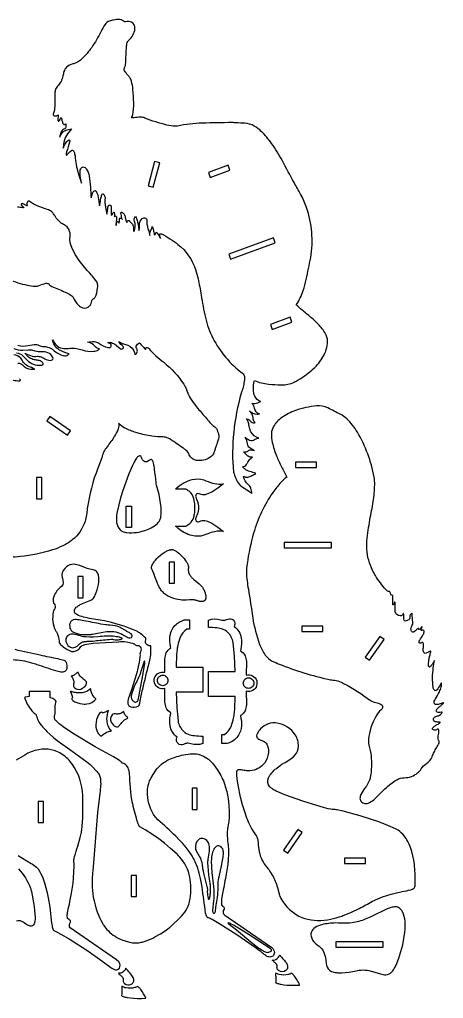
# Model space of a CAD drawing. Extents: x -27 to 84, y -17 to 88.
# Drawn here: x 44.2 to 84.5, y -16.2 to 76.7 of the extents above; entities that cross this region are included whole.
import ezdxf

# ---------------------------------------------------------------- set-up
doc = ezdxf.new("R2010")
doc.units = 0
doc.header["$MEASUREMENT"] = 0
doc.layers.get('0').update_dxf_attribs({"linetype": 'CONTINUOUS'})

msp = doc.modelspace()

# ---------------------------------------------------------------- linework, layer by layer
for points in [[(57.607, 55.94, -0.040772), (57.527, 56.282, -0.462979), (57.61, 56.386, -0.128791), (57.7, 56.37, -0.049562), (59.272, 55.372, -0.147565), (60.943, 52.975, -0.025581), (61.18, 52.104, -0.013372), (61.462, 50.563, 0.015224), (61.871, 48.433, 0.057868), (62.586, 46.466, 0.111184), (65.404, 43.14, -0.200682), (65.571, 42.828, -0.073309), (65.533, 42.195, -0.029023), (65.414, 41.713, 0.090055), (64.495, 34.227, 0.106437), (64.821, 33.035, 0.043726), (65.016, 32.703, 0.097324), (65.511, 32.269, -0.029783), (66.107, 31.895, -0.018141), (66.292, 31.75, 0.085694), (66.194, 32.245, 0.113279), (65.946, 32.586, -0.172395), (65.485, 33.362, 0.15305), (65.553, 33.339, 0.082138), (65.818, 33.288, 0.051844), (65.907, 33.297, 0.06517), (66.29, 33.442, -0.010374), (66.656, 33.631, 0.067193), (66.1, 33.818, -0.126116), (65.611, 34.064, -0.021172), (65.402, 34.277, 0.219053), (65.785, 34.483, 0.049125), (65.906, 34.723, -0.105175), (66.19, 35.071, -0.031883), (66.336, 35.177, -0.144272), (65.929, 35.267, -0.051908), (65.867, 35.315, -0.010503), (65.503, 35.69, 0.144221), (65.826, 35.728, 0.053539), (65.952, 35.813, -0.166104), (66.246, 35.873, -0.03772), (66.534, 35.822, -0.044542), (66.39, 35.89, -0.011487), (66.103, 36.057, -0.240347), (65.867, 36.447, 0.139622), (65.651, 37.068, 0.089887), (66.074, 36.805, 0.217327), (66.537, 36.85, -0.074916), (66.838, 36.979, -0.04447), (66.946, 36.994, -0.202975), (66.194, 37.596, -0.053822), (66.089, 37.879, -0.017577), (65.985, 38.346, 0.065788), (65.856, 38.699, 0.038588), (65.773, 38.824, -0.213749), (66.221, 38.542, 0.180505), (66.414, 38.428, 0.085795), (66.489, 38.434, 0.055747), (66.602, 38.474, -0.16982), (66.404, 38.791, -0.029013), (66.393, 38.964, 0.124388), (66.275, 39.294, 0.037477), (66.06, 39.582, 0.172299), (66.779, 39.26, 0.069621), (66.999, 39.282, -0.260544), (66.539, 39.839, 0.145007), (66.283, 40.312, 0.032657), (66.57, 40.277, 0.101739), (66.837, 40.334, -0.015311), (67.128, 40.455, -0.229171), (66.552, 40.982, -0.079183), (66.447, 41.439, -0.057845), (66.469, 42.226, -0.068263), (66.541, 42.467, 0.086745), (67.871, 42.116, 0.019665), (69.085, 42.037, 0.11819), (70.308, 42.304, 0.027778), (70.695, 42.511, 0.043529), (71.97, 43.423, 0.06709), (72.966, 44.569, 0.10947), (73.47, 45.961, 0.136956), (73.333, 46.753, 0.081604), (72.674, 47.703, 0.024966), (71.884, 48.446, 0.004518), (71.051, 49.146, -0.009427), (70.505, 49.621, 0.05985), (71.157, 50.989, 0.033488), (71.45, 52.051, 0.004868), (71.867, 54.112, 0.12504), (71.48, 58.871, 0.042419), (70.915, 60.121, 0.00249), (70.292, 61.239, -0.002268), (69.185, 63.291, 0.032317), (68.158, 64.952, 0.039698), (67.183, 66.094, 0.056565), (66.519, 66.601, 0.125464), (65.584, 66.856, -0.009386), (64.799, 66.908, 0.014605), (64.405, 66.92, 0.007702), (61.586, 66.875, 0.046505), (59.216, 66.584, -0.040768), (59.042, 66.572, -0.048831), (58.2, 66.693, -0.03478), (56.135, 67.357, 0.10837), (55.719, 67.434, 0.01146), (55.09, 67.391, -0.017336), (54.855, 67.387, 0.129207), (54.987, 67.686, 0.047421), (55.07, 68.79, 0.025874), (55.001, 70.08, 0.033105), (54.854, 70.854, 0.076913), (54.687, 71.219, 0.036415), (54.505, 71.427, -0.052159), (54.206, 71.851, -0.291498), (54.229, 72.213, 0.100968), (54.301, 72.461, 0.019815), (54.311, 72.758, -0.005973), (54.373, 74.019, -0.016783), (54.432, 74.411, -0.161306), (54.624, 74.771, 0.089163), (54.982, 75.224, 0.127736), (55.192, 75.84, 0.279506), (54.871, 76.441, 0.112324), (54.609, 76.52, 0.051412), (54.294, 76.499, -0.16524), (54.095, 76.534, -0.092947), (54.02, 76.618, 0.125953), (53.951, 76.661, 0.057677), (53.731, 76.694, 0.067401), (53.159, 76.653, 0.026223), (52.759, 76.557, 0.177324), (52.355, 76.233, 0.037854), (51.941, 75.541, -0.038532), (51.085, 74.058, -0.049801), (50.15, 72.966, -0.077668), (49.595, 72.585, -0.055971), (49.292, 72.495, 0.130894), (48.697, 72.183, 0.127166), (48.442, 71.761, 0.038662), (48.357, 71.367, -0.075245), (48.169, 70.831, -0.030197), (48.072, 70.676, -0.007341), (47.773, 70.294, 0.135954), (47.602, 69.872, 0.026991), (47.585, 69.681), (47.582, 68.815, -0.031564), (47.537, 68.103, -0.056242), (47.439, 67.739, 0.272827), (47.457, 67.62, 0.229465), (47.733, 67.562, 0.099194), (47.81, 67.604, -0.031572), (47.904, 67.677, -0.080858), (47.891, 67.444, 0.013761), (47.862, 67.197, 0.20006), (47.896, 67.091, 0.432905), (48.022, 67.114, 0.063666), (48.117, 67.346, -0.247859), (48.179, 67.405, -0.082897), (48.244, 67.204, 0.030457), (48.326, 66.912, 0.051747), (48.395, 66.779, 0.306496), (48.514, 66.748, 0.173615), (48.621, 66.823, -0.060536), (48.615, 66.503, -0.169479), (48.518, 66.347, 0.145464), (48.215, 66.079, 0.128949), (48.058, 65.664, 0.052774), (48.062, 65.538, -0.109176), (48.296, 65.971, -0.117563), (48.6, 66.174, -0.084076), (49.174, 66.322, 0.033272), (48.68, 65.691, 0.101105), (48.429, 65.033, 0.029524), (48.374, 64.493, -0.018868), (48.597, 64.949, -0.124912), (48.876, 65.251, -0.133567), (48.956, 65.277, -0.211507), (48.983, 65.26, -0.143071), (48.986, 65.074, -0.009734), (48.699, 64.159, 0.110694), (48.677, 63.816, 0.132252), (48.732, 63.857, -0.063855), (49.162, 64.285, -0.459191), (49.366, 64.243, -0.075498), (49.464, 63.975, -0.027738), (49.525, 63.565, 0.018906), (49.645, 62.735, 0.042026), (50.127, 61.19, -0.016788), (49.993, 61.896, -0.048138), (49.976, 62.313, -0.09246), (50.04, 62.55, -0.227671), (50.269, 62.716, -0.189015), (50.448, 62.665, -0.088625), (50.562, 62.553, -0.11703), (50.852, 61.846, -0.021319), (50.964, 60.815, -0.00174), (51.028, 59.779, -0.062294), (51.236, 60.357, -0.121512), (51.337, 60.463, -0.361151), (51.485, 60.431, -0.073956), (51.518, 60.385, -0.067967), (51.691, 59.845, -0.015404), (51.819, 59.017, 0.039815), (51.883, 59.272, -0.026904), (51.999, 59.907, -0.022071), (52.057, 60.089, -0.271564), (52.141, 60.161, -0.186502), (52.176, 60.15, -0.174188), (52.329, 59.902, -0.078441), (52.344, 59.603, 0.041838), (52.348, 59.232, 0.021178), (52.399, 58.862), (52.513, 58.252, 0.047984), (52.548, 58.428, 0.008778), (52.622, 58.866, -0.090626), (52.689, 59.059, -0.520928), (52.888, 59.057, -0.126081), (52.943, 58.843, -0.004085), (52.929, 58.359, 0.095126), (52.972, 58.105, -0.045265), (53.074, 58.287, -0.042376), (53.138, 58.392, -0.123571), (53.185, 58.424, -0.31691), (53.209, 58.409, -0.125343), (53.242, 58.274), (53.236, 57.99, -0.149927), (53.323, 58.064, -0.353541), (53.403, 58.034, -0.139967), (53.429, 57.927, -0.018029), (53.389, 57.17, -0.091352), (53.418, 57.366, -0.081701), (53.457, 57.491, -0.428919), (53.592, 57.508, -0.061096), (53.702, 57.378, -0.016896), (53.724, 57.774, -0.41913), (53.84, 57.872, -0.136339), (53.885, 57.851, -0.037085), (53.99, 57.745, -0.01849), (53.869, 58.247, -0.040065), (53.859, 58.376, -0.535475), (53.953, 58.425, -0.054893), (54.101, 58.312, -0.124886), (54.253, 58.01, -0.009056), (54.313, 57.718, 0.07693), (54.416, 57.459, -0.132825), (54.485, 57.611, -0.352835), (54.617, 57.626, -0.117362), (54.685, 57.568, 0.007817), (54.876, 57.36, -0.158132), (55.043, 56.988, -0.027287), (55.061, 56.741, 0.016373), (55.073, 56.578, 0.070756), (55.144, 56.7, 0.139796), (55.198, 57.349, 0.017005), (55.134, 57.55, -0.232909), (55.229, 58.013, -0.098984), (55.408, 57.629, -0.027964), (55.494, 57.208, -0.008174), (55.557, 56.691, 0.130097), (55.609, 56.882, -0.024215), (55.624, 57.145, -0.00918), (55.632, 57.399, -0.308176), (56.045, 57.894, -0.452621), (56.317, 57.696, -0.047988), (56.307, 57.536, 0.071036), (56.338, 57.21, 0.016355), (56.454, 56.782, -0.004463), (56.602, 56.212, -0.087575), (56.627, 56.57, -0.104557), (56.729, 56.759, 0.158869), (56.818, 57.074, -0.06344), (56.94, 56.728, -0.013544), (57.018, 56.308, 0.155344), (57.059, 56.245, 0.139595), (57.141, 56.382, -0.042289), (57.194, 56.536, -0.17433), (57.283, 56.477, -0.053857), (57.487, 56.142, 0.018107)], [(79.438, 22.288, 0.086356), (79.396, 22.418, 0.337845), (79.333, 22.445, -0.194882), (79.16, 22.474, -0.079992), (79.024, 22.595, -0.042199), (78.016, 23.946, -0.052481), (77.45, 25.152, -0.103803), (77.208, 27.256, -0.01828), (77.487, 29.241, 0.003073), (77.805, 30.982, 0.037001), (77.946, 32.554, 0.040576), (77.89, 33.302, 0.086335), (76.306, 37.555, 0.06807), (75.298, 38.811, 0.06038), (74.678, 39.253, -0.000932), (73.495, 39.858, 0.141066), (72.422, 40.06, 0.050121), (70.437, 39.614, 0.06881), (69.121, 38.939, 0.095874), (68.344, 38.102, 0.122932), (68.145, 37.439, 0.069334), (68.224, 36.571, 0.042064), (68.619, 35.325, 0.023047), (69.096, 34.279, 0.002463), (69.598, 33.303, 0.039646), (69.048, 32.792, 0.037624), (68.28, 31.832, 0.083391), (66.455, 27.981, 0.033792), (65.83, 25.071, 0.067328), (65.83, 23.46, 0.010804), (65.951, 22.665, -0.005879), (66.369, 19.952, 0.051129), (67.025, 17.415, 0.061528), (67.556, 16.41, 0.120391), (68.213, 15.843, -0.003044), (68.877, 15.552, 0.042915), (73.633, 14.088, 0.030365), (74.129, 14.023, -0.07845), (74.759, 13.834, -0.016281), (74.989, 13.721, -0.037843), (77.544, 12.104, 0.05744), (77.8, 11.974, 0.029234), (78.045, 11.916, -0.063016), (78.571, 11.723, -0.447657), (78.656, 11.347, -0.070386), (78.551, 11.222, 0.081348), (78.042, 10.576, 0.099098), (77.353, 8.422, 0.075183), (77.378, 7.875, 0.019962), (77.456, 7.617, -0.041804), (77.563, 7.087, -0.068183), (77.57, 5.079, -0.017113), (77.507, 4.731, -0.099956), (77.155, 3.988, 0.006711), (76.91, 3.66, 0.064491), (76.575, 2.995, 0.166516), (76.581, 2.629, 0.225805), (76.907, 2.354, 0.161223), (77.318, 2.367, 0.089089), (77.855, 2.687, 0.021989), (78.533, 3.351, -0.033319), (79.606, 4.295, -0.027573), (80.048, 4.583, -0.114948), (80.754, 4.773, 0.170905), (82.018, 5.228, 0.075307), (82.349, 5.606, -0.108607), (82.866, 6.118, 0.135637), (83.398, 6.761, -0.011252), (83.583, 7.201, -0.030948), (83.823, 7.614, 0.035434), (84.052, 8.06, 0.194784), (84.062, 8.24, 0.078382), (83.995, 8.329, -0.148321), (83.953, 8.471, -0.04338), (84.021, 8.991, 0.054055), (84.032, 9.295, 0.320944), (83.958, 9.396, 0.237531), (83.879, 9.372, -0.2564), (83.524, 9.311, -0.162597), (83.422, 9.395, -0.258488), (83.426, 9.464, -0.09509), (83.577, 9.622, -0.031192), (83.819, 9.782, 0.013014), (84.087, 9.953, 0.081454), (84.146, 10.011, 0.232193), (84.148, 10.035, 0.137334), (84.092, 10.049, -0.062668), (83.704, 10.08, -0.056573), (83.622, 10.112, -0.204894), (83.538, 10.261, -0.14375), (83.556, 10.444, -0.179055), (83.684, 10.548, 0.006521), (83.998, 10.658, 0.159185), (84.356, 10.949, 0.237216), (84.353, 10.981, 0.191124), (84.275, 10.993, -0.05313), (83.975, 10.965, -0.269455), (83.802, 11.071, -0.217237), (83.804, 11.196, -0.068876), (83.894, 11.334, -0.045572), (84.114, 11.532, 0.011009), (84.362, 11.727, 0.043771), (84.455, 11.816, 0.150407), (84.469, 11.861, 0.289985), (84.456, 11.874, 0.175728), (84.36, 11.862, -0.053935), (83.967, 11.73, -0.089763), (83.726, 11.732, -0.148469), (83.607, 11.807, -0.096531), (83.578, 11.864, -0.109293), (83.602, 12.022, -0.053312), (83.71, 12.254, 0.004604), (84.085, 12.92, 0.053511), (84.263, 13.387, 0.075411), (84.291, 13.745, 0.271934), (84.236, 13.712, -0.030385), (83.931, 13.193, -0.092341), (83.79, 13.057, -0.142053), (83.677, 13.031, -0.183072), (83.613, 13.067, -0.144834), (83.494, 13.354, -0.067129), (83.508, 15.186, -0.004602), (83.619, 15.909, -0.041938), (83.305, 15.409, -0.02449), (83.221, 15.314, -0.072328), (83.158, 15.271, -0.41057), (83.068, 15.318, -0.130269), (83.042, 15.525, -0.027395), (83.08, 15.753, 0.062135), (83.093, 15.952, -0.061353), (83.176, 16.339, 0.031194), (83.217, 16.545, -0.033644), (83.267, 16.721, 0.64095), (83.199, 16.778, -0.016149), (82.979, 16.645, -0.044291), (82.828, 16.579, -0.187926), (82.663, 16.589, -0.147354), (82.6, 16.653, -0.099038), (82.555, 16.825, -0.036594), (82.571, 17.246, 0.035722), (82.572, 17.49, 0.119773), (82.526, 17.603, 0.214699), (82.485, 17.615, 0.118191), (82.383, 17.573, -0.083252), (82.267, 17.534, -0.505904), (82.153, 17.671, -0.092778), (82.224, 17.837, 0.003161), (82.519, 18.288, 0.112099), (82.632, 18.603, 0.148471), (82.596, 18.753, 0.326869), (82.494, 18.786, 0.046284), (82.408, 18.751, -0.666499), (82.351, 18.811, -0.012637), (82.442, 19.047, 0.035099), (82.464, 19.133, 0.01044), (82.264, 18.896, -0.104102), (82.18, 18.838, -0.496762), (82.108, 18.898, 0.64235), (82.044, 18.928, 0.039343), (81.817, 18.721, -0.099094), (81.634, 18.598, -0.208673), (81.499, 18.613, -0.240867), (81.39, 18.877, -0.130699), (81.467, 19.14, 0.16417), (81.563, 19.548, -0.041162), (81.51, 20.265, 0.075174), (81.501, 20.349, 0.085682), (81.483, 20.385, 0.237243), (81.46, 20.373, -0.113095), (81.35, 20.267, 0.287432), (81.283, 20.023, -0.265086), (81.177, 19.767, -0.144657), (80.857, 19.634, -0.387544), (80.745, 19.72, -0.036245), (80.713, 19.999, -0.018682), (80.695, 20.258, 0.119524), (80.663, 20.35, 0.125931), (80.637, 20.323, -0.361933), (80.362, 20.128, -0.325859), (79.887, 20.518, -0.055794), (79.874, 20.62, -0.009752), (79.889, 21.337, 0.093109), (79.86, 21.443, 0.252178), (79.837, 21.413, 0.029117), (79.779, 21.299, -0.123455), (79.726, 21.171, -0.243845), (79.698, 21.164, -0.247592), (79.669, 21.226, -0.014941), (79.667, 21.689, 0.008216), (79.667, 22.071, -0.279785), (79.471, 22.2, -0.066013)], [(55.77, 35.223, 0.21732), (55.676, 35.309, 0.21732), (55.549, 35.294, 0.097879), (55.346, 35.092, 0.035971), (55.113, 34.718), (54.949, 34.393), (54.615, 33.618), (54.008, 31.917), (53.788, 31.189), (53.656, 30.675), (53.507, 29.991), (53.452, 29.688, 0.087543), (53.451, 28.995, 0.129432), (53.791, 28.29, 0.107896), (54.018, 28.137, 0.070374), (54.421, 28.033, 0.066219), (55.341, 28.052, 0.080471), (56.715, 28.473, 0.075776), (57.323, 28.902, 0.092825), (57.59, 29.301, 0.044216), (57.635, 29.457, 0.049524), (57.683, 30.066), (57.667, 30.425), (57.627, 30.812), (57.563, 31.222), (57.476, 31.647), (57.368, 32.083), (57.233, 32.544, -0.034943), (57.193, 32.768, -0.002177), (57.057, 34.036, 0.032122), (56.948, 34.619, 0.058736), (56.846, 34.868, 0.118694), (56.762, 34.949, 0.282715), (56.623, 34.932, -0.084465), (56.31, 34.749, -0.311209), (55.965, 34.861, -0.057135), (55.909, 34.944), (55.848, 35.062, 0.030593)], [(59.036, 32.148, -0.137942), (60.626, 33.067, -0.136379), (61.714, 33.025, 0.024005), (62.561, 32.724, 0.085593), (63.359, 32.63, 0.030997), (63.604, 32.662), (63.041, 32.25), (62.756, 32.053, -0.015444), (62.375, 31.822, -0.069504), (61.844, 31.625, -0.147106), (61.375, 31.683, 0.043035), (61.168, 31.735, 0.275288), (60.997, 31.649, 0.187531), (60.944, 31.471, 0.049446), (60.963, 31.383, 0.007367), (61.118, 30.981, -0.124061), (61.177, 30.03, -0.034628), (61.12, 29.815, 0.016532), (60.95, 29.377, 0.346007), (61.084, 29.075, 0.15317), (61.188, 29.065, 0.060378), (61.444, 29.14, -0.154569), (61.934, 29.149, -0.066404), (62.473, 28.917), (62.756, 28.743), (63.041, 28.546), (63.604, 28.134, 0.107399), (62.747, 28.116, 0.034356), (62.111, 27.924, -0.005535), (61.714, 27.771, -0.144527), (60.599, 27.74, -0.114737), (59.273, 28.438, -0.021255), (59.045, 28.648), (60.006, 28.648, 0.057297), (60.404, 28.906, 0.1439), (60.767, 29.48, 0.051329), (60.857, 29.939, 0.080463), (60.791, 31.22, 0.172422), (60.321, 31.954, 0.033523), (60.006, 32.148)], [(48.52, 24.623, 0.265864), (48.276, 23.766, -0.021325), (48.371, 23.34, -0.279523), (48.205, 22.926, 0.131145), (47.493, 21.97, 0.087249), (47.422, 21.563, 0.119528), (47.504, 21.279, -0.067133), (47.616, 21.042, -0.222096), (47.59, 20.831, 0.101464), (47.44, 20.496, 0.176458), (47.661, 18.733, 0.017902), (47.796, 18.482, -0.12328), (47.991, 17.721, 0.210939), (48.15, 17.386, 0.089439), (49.176, 16.75, 0.075611), (49.587, 16.799, 0.141549), (49.932, 17.032, 0.034904), (50.056, 17.212, -0.122071), (50.186, 17.308, -0.051429), (50.444, 17.397, -0.03311), (51.212, 17.524), (51.822, 17.578), (53.662, 17.681, -0.069788), (54.377, 17.671, -0.051591), (54.946, 17.528, -0.045609), (55.242, 17.38, 0.070309), (55.333, 17.324, 0.111182), (55.393, 17.316), (55.481, 17.328, -0.202789), (55.6, 17.28, -0.085052), (55.75, 17.087, -0.184723), (55.756, 16.847, 0.016251), (55.671, 16.577, 0.040121), (55.667, 16.414, -0.030737), (55.615, 15.881, -0.0172), (55.539, 15.466), (55.392, 14.843), (55.216, 14.214), (54.859, 13.11), (54.633, 12.493, 0.099809), (54.507, 11.911, 0.109207), (54.569, 11.667, 0.205628), (54.802, 11.489, 0.208435), (55.5, 11.578, 0.248484), (55.645, 11.832, -0.012531), (55.71, 12.208, -0.002973), (55.992, 13.496, -0.001302), (56.605, 15.935, 0.052258), (56.688, 16.599), (56.689, 17.246, 0.222753), (56.68, 17.276, 0.222753), (56.65, 17.288, -0.273665), (56.277, 17.446, -0.080036), (56.197, 17.589, -0.171922), (56.22, 17.85, 0.11003), (56.234, 17.963, 0.137324), (56.21, 18.007, 0.047058), (55.62, 18.519, 0.041018), (55.365, 18.663), (55.054, 18.803), (54.646, 18.967), (54.151, 19.143), (53.586, 19.322), (52.961, 19.492), (52.292, 19.643, -0.001165), (50.66, 19.929), (50.289, 20.019, -0.055267), (49.679, 20.245, -0.089319), (49.481, 20.402, -0.217651), (49.434, 20.604, -0.170562), (49.617, 20.939, -0.067985), (49.922, 21.156, -0.023828), (50.221, 21.3), (50.831, 21.55, 0.06274), (51.175, 21.737, 0.097923), (51.313, 21.899, 0.046786), (51.518, 22.347, 0.061025), (51.76, 23.367, 0.069971), (51.737, 23.957, 0.10968), (51.583, 24.294, 0.193431), (51.207, 24.496, -0.048841), (50.638, 24.638), (49.945, 24.895, 0.074685), (49.38, 25.018, 0.184525), (48.676, 24.769, 0.032865)], [(48.998, 19.105, 0.235984), (49.239, 18.658, 0.067837), (49.506, 18.519, 0.044997), (49.926, 18.407, 0.06628), (50.825, 18.36, 0.018227), (51.16, 18.399), (51.488, 18.456), (52.142, 18.584), (52.481, 18.634, -0.040379), (53.012, 18.659, -0.089621), (53.732, 18.495, -0.023478), (53.956, 18.387, 0.010201), (54.402, 18.128, 0.085271), (54.617, 18.046, 0.177386), (54.846, 18.077, 0.212729), (54.931, 18.196, 0.212729), (54.9, 18.339, 0.13471), (54.712, 18.502, 0.014065), (54.545, 18.58, -0.025067), (54.104, 18.844, 0.025747), (53.802, 19.014, 0.11332), (52.836, 19.244, -0.027483), (52.432, 19.277), (51.943, 19.355, 0.001845), (50.335, 19.672), (49.877, 19.746, 0.022584), (49.599, 19.771, 0.06903), (49.369, 19.757, 0.071512), (49.307, 19.735, 0.116018), (49.06, 19.526, 0.169714), (48.989, 19.231, 0.013174)], [(59.11, 12.886), (59.173, 11.41), (59.278, 10.162, 0.102496), (59.463, 9.632, 0.030802), (59.671, 9.316, 0.13947), (60.247, 8.903, 0.060504), (60.84, 8.765, 0.031161), (61.627, 8.725), (61.627, 8.014, -0.157017), (60.481, 7.993, 0.035508), (60.219, 8.039, 0.137191), (59.921, 7.975, -0.223616), (59.399, 7.934, -0.331314), (59.128, 8.392, -0.077159), (59.182, 8.621, -0.196314), (58.525, 9.738, -0.079424), (58.539, 10.631, -0.019507), (58.597, 10.927, -0.181595), (58.152, 11.414, -0.077993), (58.036, 11.937), (58.038, 13.233, -0.410058), (57.055, 13.776, -0.410058), (57.584, 14.767, -0.144622), (58.038, 14.774), (58.036, 16.07, -0.081971), (58.16, 16.614, -0.173688), (58.597, 17.08, -0.020262), (58.521, 17.488, -0.085073), (58.549, 18.402, -0.178805), (59.206, 19.405, -0.058275), (59.608, 19.641, -0.023841), (59.849, 19.739), (60.377, 19.739), (60.377, 18.876), (60.098, 18.876, 0.131685), (59.486, 18.099, 0.059206), (59.246, 17.308, 0.01486), (59.193, 16.984), (59.138, 16.455), (59.097, 15.275), (61.627, 15.275), (61.627, 12.886)], [(64.686, 14.862), (64.622, 16.338), (64.517, 17.586, 0.1025), (64.333, 18.116, 0.030814), (64.125, 18.433, 0.13946), (63.548, 18.845, 0.060505), (62.956, 18.984, 0.031162), (62.169, 19.024), (62.169, 19.734, -0.157018), (63.315, 19.756, 0.035507), (63.576, 19.709, 0.137191), (63.875, 19.773, -0.223615), (64.396, 19.814, -0.331314), (64.667, 19.356, -0.077174), (64.614, 19.128, -0.196317), (65.271, 18.01, -0.070376), (65.277, 17.267, -0.029264), (65.198, 16.822, -0.181612), (65.644, 16.335, -0.078004), (65.76, 15.812), (65.757, 14.515, -0.410051), (66.741, 13.972, -0.410051), (66.212, 12.981, -0.144562), (65.757, 12.974), (65.76, 11.678, -0.081963), (65.636, 11.134, -0.173695), (65.198, 10.668), (65.253, 10.393, -0.082908), (65.268, 9.453, -0.161539), (64.767, 8.495, -0.087486), (64.188, 8.108, -0.023841), (63.947, 8.01), (63.419, 8.01), (63.419, 8.872), (63.698, 8.872, 0.131684), (64.31, 9.649, 0.059206), (64.55, 10.44, 0.01486), (64.603, 10.764), (64.657, 11.293), (64.699, 12.473), (62.169, 12.473), (62.168, 14.862)], [(48.618, 17.874, 0.139088), (48.675, 17.555, 0.182914), (49.056, 17.153, 0.21481), (49.514, 17.156, 0.085615), (49.749, 17.301), (49.935, 17.485, -0.145043), (50.331, 17.679, -0.045201), (50.664, 17.713, 0.017233), (51.366, 17.76, -0.005375), (52.726, 17.899, -0.038982), (53.05, 17.903, -0.022518), (53.181, 17.881, 0.03454), (53.414, 17.864, 0.048087), (53.81, 17.893, 0.099294), (53.949, 17.938, 0.302494), (53.97, 17.972, 0.302494), (53.947, 18.005, 0.073937), (53.839, 18.056, 0.033036), (53.6, 18.124, 0.040155), (52.947, 18.208, 0.025675), (52.443, 18.209, 0.005931), (51.7, 18.145), (51.258, 18.122), (50.865, 18.116), (50.526, 18.126), (50.447, 18.132, -0.030423), (50.188, 18.18, 0.003077), (49.486, 18.368, 0.07682), (49.22, 18.397, 0.157631), (48.809, 18.235, 0.186815)], [(55.756, 14.853, -0.021446), (55.639, 14.549, -0.003771), (55.124, 13.42), (54.973, 13.042, 0.031438), (54.869, 12.7, 0.079162), (54.838, 12.383, 0.162267), (54.924, 12.167, 0.107565), (55.134, 11.967, 0.385849), (55.408, 12.016, 0.11701), (55.523, 12.274), (55.856, 13.97), (56.04, 15.04), (56.097, 15.446, 0.034914), (56.115, 15.696, 0.07268), (56.103, 15.823, 0.242214), (56.099, 15.835, 0.242214), (56.086, 15.84, 0.203353), (56.063, 15.81, 0.037436), (56.02, 15.701)], [(49.148, 14.403, -0.081282), (49.334, 14.096, -0.12875), (49.373, 13.753, 0.0373), (49.344, 13.528, 0.254621), (49.47, 13.289, 0.215209), (50.035, 13.176, 0.088697), (50.266, 13.294, 0.1127), (50.545, 13.592, 0.173392), (50.596, 13.824, 0.199126), (50.529, 13.933, 0.014547), (50.225, 14.181, -0.103447), (49.825, 14.682, -0.020105), (49.783, 14.779, 0.192219), (49.681, 14.733, -0.024014), (49.48, 14.556, -0.117327)], [(57.822, 13.503, -0.414214), (57.322, 14.003, -0.414214), (57.822, 14.503, -0.414214), (58.322, 14.003, -0.414214)], [(65.974, 14.245, -0.414214), (66.474, 13.745, -0.414214), (65.974, 13.245, -0.414214), (65.474, 13.745, -0.414214)], [(49.03, 12.969, -0.04501), (49.207, 12.613, -0.115782), (49.244, 12.414, -0.076647), (49.205, 12.292, 0.203065), (49.222, 12.171, 0.088211), (49.586, 11.937, 0.096349), (50.363, 11.754, 0.022647), (50.614, 11.768, 0.208485), (51.483, 12.239, 0.064212), (51.452, 12.279, -0.121384), (51.074, 12.858, -0.032309), (50.962, 13.23, -0.172453), (50.19, 12.835, -0.067449), (49.654, 12.832, -0.021191), (49.412, 12.871, -0.021822)], [(47.136, 12.36), (47.136, 12.968), (45.136, 12.968), (45.136, 12.468, 0.016681), (44.844, 12.418, 0.0277), (44.718, 12.382, 0.090869), (45.329, 11.199, 0.059497), (45.669, 10.865, 0.029402), (45.783, 10.79, 0.011973), (45.94, 10.337, 0.092969), (46.429, 9.575, -0.011755), (46.813, 9.174), (47.126, 8.878), (47.455, 8.594), (47.797, 8.32), (49.229, 7.289), (49.938, 6.788), (50.608, 6.277), (50.921, 6.014), (51.213, 5.743), (51.483, 5.462, -0.019048), (51.727, 5.171, -0.111923), (51.884, 4.793, -0.048021), (51.932, 4.354, -0.018169), (51.931, 4.051), (51.896, 3.545), (51.647, 1.485), (51.225, -3.679), (51.163, -4.309), (51.129, -4.756), (51.118, -5.282, 0.041017), (51.236, -6.558), (51.308, -6.919), (51.402, -7.295), (51.52, -7.687), (51.664, -8.093, 0.038557), (52.066, -8.962, 0.018951), (52.247, -9.252), (52.398, -9.459, 0.11649), (53.66, -10.469, 0.018127), (53.943, -10.593), (54.251, -10.703), (54.586, -10.798), (54.947, -10.878, 0.08582), (55.571, -10.878, 0.033697), (55.972, -10.79), (56.25, -10.701, 0.034571), (57.082, -10.334), (57.601, -10.04), (58.062, -9.742), (58.437, -9.469, 0.020864), (58.7, -9.25), (59.452, -8.531, 0.059321), (60.048, -7.779, 0.095561), (60.432, -6.698, 0.082613), (60.398, -4.659, 0.137205), (59.437, -2.757, 0.018997), (59.18, -2.492), (58.575, -1.936), (57.992, -1.449), (57.444, -1.031), (56.945, -0.68), (56.147, -0.175), (55.71, 0.075, -0.123276), (55.603, 0.188, -0.044244), (55.502, 0.388, -0.020774), (55.408, 0.649), (55.32, 0.949), (55.033, 2.055, -0.022026), (54.977, 2.257), (54.927, 2.501), (54.841, 3.091), (54.704, 4.514, 0.029941), (54.658, 5.254, 0.038581), (54.583, 5.584, 0.121425), (54.299, 6.017, 0.153413), (53.955, 6.169, 0.120739), (53.876, 6.27, 0.035253), (53.71, 6.402), (53.465, 6.562), (53.153, 6.749), (51.423, 7.71), (49.406, 8.891), (48.489, 9.513), (48.089, 9.823, -0.018201), (47.741, 10.129, -0.294844), (47.536, 10.575, -0.056133), (47.62, 10.873, 0.079555), (47.628, 10.932, 0.229137), (47.615, 10.956, 0.023814), (47.611, 11.464, -0.087767), (47.715, 12.016, 0.165155), (47.387, 12.274, 0.027083)], [(52.679, 11.164, -0.032564), (52.358, 10.997, -0.079264), (52.159, 10.94, -0.116069), (52.068, 10.958, 0.109647), (51.968, 10.987, 0.217479), (51.851, 10.927, 0.068843), (51.722, 10.738, 0.118722), (51.471, 9.8, 0.166644), (51.731, 8.953, 0.062007), (51.973, 8.701, -0.051731), (52.294, 8.968, -0.053446), (52.599, 9.12, -0.028737), (52.953, 9.229, -0.135304), (52.619, 9.769, -0.077361), (52.534, 10.345, -0.08803)], [(54.119, 11.055, -0.100229), (53.737, 10.84, -0.126472), (53.336, 10.833, 0.108116), (53.206, 10.849, 0.185525), (53.019, 10.736, 0.286057), (52.935, 10.045, 0.174714), (53.35, 9.633, 0.157448), (53.564, 9.6, 0.203958), (53.654, 9.659, -0.036887), (53.867, 9.933, -0.048581), (54.202, 10.258, -0.087917), (54.459, 10.397, 0.317783), (54.503, 10.444, 0.198234), (54.471, 10.507, 0.014184), (54.301, 10.679, -0.136467), (54.13, 10.979, -0.039573)], [(81.772, -5.49, 0.017848), (81.797, -4.936), (81.782, -4.241, 0.018689), (81.71, -3.458), (81.648, -3.05), (81.566, -2.64), (81.461, -2.234), (81.332, -1.839, 0.078938), (80.736, -0.73, 0.079268), (80.157, -0.198, 0.029897), (79.931, -0.071), (79.19, 0.256), (78.347, 0.58), (76.558, 1.167), (74.964, 1.596), (74.365, 1.721, 0.023061), (74.042, 1.765, -0.029704), (73.783, 1.789), (73.533, 1.837), (72.865, 2.004), (71.137, 2.534), (69.414, 3.152), (68.754, 3.428, -0.018641), (68.416, 3.594, -0.071364), (68.006, 3.911, -0.304703), (67.875, 4.768, -0.051703), (68.006, 5.01, -0.053868), (68.378, 5.446, -0.019721), (68.651, 5.69), (68.99, 5.951, -0.021269), (69.284, 6.143, 0.009283), (69.897, 6.507, 0.073045), (70.378, 6.912, 0.165083), (70.698, 7.738, 0.164843), (70.406, 8.842, 0.21008), (68.701, 9.957, 0.248826), (67.12, 9.404, 0.057307), (66.815, 9.003, 0.123839), (66.738, 8.735, 0.224668), (66.859, 8.498, 0.058903), (67.011, 8.4, -0.002021), (67.468, 8.197, -0.14042), (67.705, 7.967, -0.165606), (67.815, 6.884, -0.142289), (67.336, 6.001, -0.228079), (65.897, 5.426, -0.034956), (65.428, 5.487, 0.024927), (65.116, 5.529, 0.07452), (64.963, 5.51, 0.287835), (64.831, 5.336, 0.053318), (64.824, 5.209, 0.023731), (64.871, 4.626), (64.983, 3.901), (65.153, 3.085), (65.375, 2.225), (65.642, 1.373, 0.017991), (65.947, 0.577), (66.112, 0.216), (66.284, -0.113, 0.045572), (66.666, -0.675, -0.105751), (66.82, -1.024, -0.019342), (66.85, -1.176, 0.005625), (66.948, -2.042, 0.131482), (67.574, -3.556, -0.004437), (67.881, -3.941), (68.063, -4.203), (68.22, -4.46, -0.056939), (68.711, -5.631), (68.921, -6.377, 0.061334), (69.086, -6.782, 0.068737), (69.984, -7.833, 0.16348), (72.213, -8.75, 0.060888), (73.457, -8.693, 0.038941), (74.574, -8.427, 0.013577), (75.052, -8.264), (75.742, -7.984), (76.471, -7.637, -0.001414), (77.745, -6.95), (78.227, -6.724), (78.682, -6.537), (79.112, -6.385), (79.514, -6.263), (79.887, -6.166), (80.542, -6.027, 0.021378), (81.373, -5.861, 0.069726), (81.636, -5.748, 0.255179)], [(68.195, -11.34, -0.198538), (68.419, -11.818, -0.487946), (67.911, -12.227, -0.093198), (67.601, -12.096, -0.040915), (67.307, -11.866, 0.011558), (67.061, -11.678), (66.494, -11.269), (64.867, -10.147), (63.165, -9.053), (62.504, -8.678, 0.038687), (62.162, -8.526, -0.017734), (62.07, -8.5, -0.171911), (62.003, -8.429, -0.063687), (61.936, -8.246, -0.01702), (61.897, -8.069, 0.000471), (61.559, -5.576), (61.41, -4.788, 0.026082), (61.152, -3.805, 0.056429), (60.605, -2.647), (60.333, -2.233), (60.037, -1.838), (59.724, -1.463), (59.4, -1.107), (59.071, -0.771, 0.002655), (57.372, 0.789), (57.195, 0.967, -0.05275), (56.963, 1.274, -0.138416), (56.383, 3.486, -0.066522), (56.496, 4.227, -0.059569), (56.694, 4.698), (56.926, 5.091), (57.153, 5.438, -0.139066), (58.417, 6.49, -0.047939), (59.615, 6.899, -0.047425), (60.43, 7.038, -0.046933), (61.025, 7.028, -0.16305), (62.292, 6.413, -0.042193), (62.759, 5.879), (63.053, 5.466, -0.068805), (63.712, 4.108, -0.0443), (64.029, 2.784), (64.102, 2.16), (64.133, 1.522), (64.122, 0.877, -0.021287), (64.099, 0.626, -0.006937), (63.982, -0.036, 0.03843), (63.948, -0.65), (63.968, -1.082, 0.003125), (64.04, -1.772, -0.014061), (64.059, -2.058), (64.062, -2.505), (64.038, -2.966), (63.991, -3.435), (63.852, -4.37, -0.004565), (63.524, -6.061), (63.414, -6.719, 0.052036), (63.392, -7.193, 0.124672), (63.451, -7.372, 0.133976), (63.52, -7.424, -0.170551), (63.642, -7.538, -0.195473), (63.642, -7.688, 0.007988), (63.562, -7.9, 0.301073), (63.65, -8.206, 0.030202), (63.705, -8.252)], [(61.497, -0.986, 0.18777), (61.242, -1.083, 0.251973), (60.921, -1.917, 0.067839), (60.983, -2.13, 0.01119), (61.059, -2.278, 0.007632), (61.326, -2.717, -0.08187), (61.537, -3.309, -0.023279), (61.578, -3.598, 0.019737), (61.626, -3.93), (61.698, -4.276), (62.025, -5.541, -0.050242), (62.072, -5.846), (62.057, -6.055, 0.070099), (62.131, -6.65, 0.093951), (62.182, -6.748, 0.256796), (62.216, -6.756, 0.256796), (62.241, -6.732, 0.073931), (62.283, -6.621, 0.047089), (62.352, -6.213, 0.053403), (62.333, -5.217, 0.005948), (62.215, -4.481), (62.159, -4.041), (62.124, -3.65), (62.109, -3.311, -0.047212), (62.142, -2.953, 0.018221), (62.266, -2.19, 0.056503), (62.264, -1.745, 0.110894), (62.098, -1.299, 0.205308), (61.622, -1.001, 0.02926)], [(62.446, -2.869), (62.433, -3.239), (62.439, -3.583, 0.018775), (62.491, -4.226), (62.658, -5.54), (62.684, -5.9), (62.688, -6.249, -0.019746), (62.651, -6.892), (62.542, -7.79, 0.194923), (62.603, -8.047, 0.236477), (62.694, -8.089, 0.236477), (62.782, -8.04, 0.140834), (62.847, -7.79, -0.025456), (62.858, -7.546), (62.889, -7.318, 0.005447), (63.013, -6.588, 0.013023), (63.063, -6.181), (63.083, -5.853, 0.012442), (63.075, -5.421, -0.03791), (63.117, -4.957, -0.012688), (63.172, -4.643), (63.405, -3.594), (63.51, -3.077, 0.029673), (63.583, -2.499, 0.058972), (63.557, -2.11, 0.219938), (63.249, -1.711, 0.283499), (62.882, -1.764, 0.106317), (62.668, -2.021, 0.086147), (62.477, -2.595, 0.026495)], [(71.911, -10.243, 0.184796), (72.321, -10.945, 0.011272), (72.66, -11.195, -0.136438), (73.132, -11.817, -0.060754), (73.307, -12.493, -0.002202), (73.363, -12.995, 0.268236), (73.854, -13.611, 0.072184), (74.31, -13.719, 0.020507), (74.548, -13.735), (74.82, -13.732), (75.13, -13.711), (75.479, -13.669), (75.87, -13.605, -0.008957), (76.472, -13.489, -0.073919), (77.239, -13.493, -0.020665), (77.518, -13.547), (78.496, -13.842, 0.078552), (78.993, -13.914, 0.192819), (79.562, -13.654, 0.075284), (79.872, -13.211, 0.019187), (79.976, -12.994), (80.229, -12.356), (80.438, -11.712), (80.604, -11.078), (80.725, -10.466), (80.803, -9.89, 0.0445), (80.825, -8.857, 0.088801), (80.585, -7.946, 0.158263), (80.22, -7.555, 0.141326), (79.836, -7.48, 0.071918), (79.348, -7.587, 0.017479), (79.126, -7.673), (78.763, -7.839), (77.957, -8.244), (77.517, -8.455), (77.055, -8.653, -0.059175), (75.811, -8.996), (75.548, -9.024), (75.282, -9.035), (75.147, -9.034, 0.016764), (74.233, -9.008, 0.054493), (72.938, -9.167, 0.071405), (72.282, -9.437, 0.153996), (71.937, -9.836, 0.153944)], [(64.839, -9.646), (66.379, -10.943), (66.83, -11.294, 0.02591), (67.328, -11.629, 0.046487), (67.644, -11.773, 0.112375), (67.824, -11.79, 0.074653), (68.107, -11.68, 0.249416), (68.16, -11.605, 0.249416), (68.127, -11.519, 0.067065), (67.968, -11.394, -0.000763), (66.033, -10.146), (64.857, -9.413, 0.008864), (64.331, -9.109, 0.029286), (64.151, -9.028, 0.017315), (64.033, -9, 0.371605), (64.015, -9.012, 0.371605), (64.024, -9.032, 0.060439), (64.123, -9.12)], [(68.225, -12.524, 0.286237), (68.814, -12.256, 0.050997), (68.932, -12.039, 0.031807), (69.108, -12.26, -0.014275), (69.459, -12.674, -0.052568), (69.632, -12.936, -0.130939), (69.683, -13.214, -0.234821), (69.521, -13.507, -0.347976), (68.826, -13.505, -0.180923), (68.682, -13.281, -0.132438), (68.678, -13.137, 0.225234), (68.616, -12.903, 0.028714), (68.572, -12.855, -0.009759), (68.324, -12.63, -0.020556)], [(53.615, -13.782, 0.092325), (53.694, -13.867, -0.045453), (53.979, -14.114, -0.239617), (54.066, -14.47, 0.265859), (54.204, -14.753, 0.277167), (54.837, -14.812, 0.122878), (55.03, -14.643, 0.19391), (55.069, -14.367, 0.125591), (54.905, -13.983, 0.018137), (54.51, -13.524, -0.035402), (54.325, -13.28, -0.163667), (54.034, -13.671, -0.158613)], [(70.048, -13.773, -0.085082), (69.751, -13.896, -0.12209), (68.879, -13.902, -0.084083), (68.557, -13.763, 0.05386), (68.543, -13.982, -0.013352), (68.562, -14.386, -0.090282), (68.525, -14.645, 0.073471), (68.722, -14.735, 0.031638), (69.043, -14.817), (69.319, -14.863), (69.639, -14.896), (69.999, -14.915), (70.393, -14.916), (70.818, -14.895, 0.047604), (70.558, -14.381, 0.043066), (70.241, -13.952, 0.057224)], [(53.948, -15.009, 0.045079), (53.932, -15.272, -0.014027), (53.955, -15.653, -0.102561), (53.915, -15.889, 0.095231), (54.07, -15.974, 0.04582), (54.457, -16.073), (54.75, -16.117), (55.081, -16.147), (55.442, -16.164), (55.823, -16.164), (56.213, -16.145, 0.079155), (55.739, -15.319, 0.038273), (55.534, -15.098, 0.028104), (55.441, -15.021, -0.07409), (55.159, -15.138, -0.117318), (54.34, -15.172, -0.09951)]]:
    msp.add_lwpolyline(points, format="xyb", close=True)
for points in [[(57.054, 63.246), (56.442, 60.925), (56.925, 60.798), (57.538, 63.118)], [(62.155, 62.202), (62.326, 61.732), (64.206, 62.416), (64.035, 62.886)], [(64.095, 54.453), (64.266, 53.983), (68.495, 55.522), (68.324, 55.992)], [(68.043, 47.777), (68.214, 47.307), (70.093, 47.991), (69.922, 48.461)], [(49.082, 37.68), (47.111, 39.049), (46.826, 38.638), (48.797, 37.269)], [(72.428, 34.214), (72.428, 34.714), (70.428, 34.714), (70.428, 34.214)], [(46.357, 33.243), (45.857, 33.243), (45.857, 31.243), (46.357, 31.243)], [(54.851, 28.527), (54.351, 28.527), (54.351, 30.527), (54.851, 30.527)], [(73.855, 26.59), (73.855, 27.09), (69.355, 27.09), (69.355, 26.59)], [(61.717, 22.628), (61.785, 22.473), (61.839, 22.326), (61.86, 22.257), (61.879, 22.189), (61.893, 22.125), (61.904, 22.063), (61.912, 22.004), (61.916, 21.947), (61.917, 21.893), (61.916, 21.868), (61.914, 21.843), (61.912, 21.818), (61.908, 21.795), (61.904, 21.772), (61.898, 21.75), (61.892, 21.729), (61.885, 21.709), (61.877, 21.689), (61.869, 21.67), (61.859, 21.653), (61.849, 21.635), (61.837, 21.619), (61.825, 21.604), (61.812, 21.589), (61.798, 21.576), (61.783, 21.563), (61.768, 21.551), (61.751, 21.54), (61.734, 21.53), (61.716, 21.521), (61.697, 21.513), (61.677, 21.506), (61.656, 21.499), (61.635, 21.494), (61.612, 21.489), (61.589, 21.486), (61.565, 21.484), (61.54, 21.482), (61.514, 21.482), (61.487, 21.482), (61.459, 21.484), (61.402, 21.49), (61.34, 21.501), (61.276, 21.516), (61.208, 21.535), (61.137, 21.558), (61.065, 21.582), (60.995, 21.601), (60.927, 21.617), (60.86, 21.629), (60.795, 21.638), (60.73, 21.644), (60.604, 21.649), (60.479, 21.646), (60.353, 21.639), (60.092, 21.62), (59.952, 21.613), (59.804, 21.612), (59.645, 21.62), (59.474, 21.638), (59.289, 21.67), (59.087, 21.717), (58.868, 21.784), (58.628, 21.871), (58.506, 21.923), (58.392, 21.977), (58.286, 22.035), (58.187, 22.096), (58.094, 22.16), (58.007, 22.227), (57.927, 22.296), (57.852, 22.368), (57.782, 22.443), (57.717, 22.519), (57.657, 22.598), (57.601, 22.679), (57.548, 22.762), (57.499, 22.847), (57.41, 23.022), (57.33, 23.203), (57.257, 23.388), (57.12, 23.77), (56.974, 24.16), (56.892, 24.356), (56.798, 24.55), (56.792, 24.563), (56.786, 24.577), (56.781, 24.591), (56.777, 24.605), (56.773, 24.619), (56.77, 24.634), (56.768, 24.649), (56.766, 24.664), (56.765, 24.68), (56.764, 24.696), (56.764, 24.712), (56.765, 24.728), (56.768, 24.761), (56.774, 24.795), (56.781, 24.83), (56.791, 24.866), (56.803, 24.902), (56.818, 24.939), (56.834, 24.976), (56.852, 25.014), (56.893, 25.092), (56.942, 25.171), (56.996, 25.251), (57.057, 25.331), (57.123, 25.412), (57.269, 25.573), (57.43, 25.729), (57.602, 25.877), (57.78, 26.014), (57.961, 26.137), (58.051, 26.192), (58.14, 26.241), (58.227, 26.286), (58.313, 26.324), (58.396, 26.357), (58.476, 26.382), (58.514, 26.393), (58.552, 26.401), (58.589, 26.407), (58.624, 26.412), (58.659, 26.415), (58.692, 26.415), (58.724, 26.413), (58.739, 26.412), (58.754, 26.41), (58.779, 26.405), (58.806, 26.399), (58.832, 26.391), (58.86, 26.381), (58.917, 26.359), (58.975, 26.331), (59.036, 26.298), (59.098, 26.26), (59.162, 26.218), (59.226, 26.172), (59.356, 26.069), (59.486, 25.954), (59.614, 25.83), (59.737, 25.698), (59.853, 25.562), (59.959, 25.424), (60.053, 25.286), (60.095, 25.218), (60.133, 25.151), (60.167, 25.086), (60.197, 25.022), (60.221, 24.96), (60.241, 24.901), (60.248, 24.873), (60.255, 24.845), (60.26, 24.817), (60.263, 24.791), (60.265, 24.765), (60.266, 24.741), (60.265, 24.717), (60.263, 24.705), (60.262, 24.694), (60.255, 24.646), (60.25, 24.599), (60.248, 24.553), (60.247, 24.508), (60.248, 24.465), (60.25, 24.423), (60.255, 24.381), (60.261, 24.341), (60.268, 24.302), (60.278, 24.263), (60.288, 24.226), (60.301, 24.189), (60.314, 24.154), (60.33, 24.119), (60.346, 24.085), (60.364, 24.051), (60.383, 24.019), (60.403, 23.987), (60.446, 23.925), (60.494, 23.865), (60.545, 23.807), (60.599, 23.751), (60.657, 23.696), (60.778, 23.59), (61.298, 23.164), (61.421, 23.046), (61.479, 22.984), (61.534, 22.919), (61.585, 22.852), (61.633, 22.781), (61.678, 22.706)], [(58.939, 25.225), (58.439, 25.225), (58.439, 23.225), (58.939, 23.225)], [(50.263, 23.85), (49.763, 23.85), (49.763, 21.85), (50.263, 21.85)], [(73.027, 18.644), (73.027, 19.144), (71.027, 19.144), (71.027, 18.644)], [(77.464, 15.919), (78.833, 17.891), (78.422, 18.176), (77.053, 16.204)], [(61.107, 3.774), (60.607, 3.774), (60.607, 1.774), (61.107, 1.774)], [(46.5, 2.525), (46, 2.525), (46, 0.525), (46.5, 0.525)], [(70.65, -0.131), (69.281, -2.102), (69.691, -2.387), (71.06, -0.416)], [(75.086, -2.856), (75.086, -3.356), (77.086, -3.356), (77.086, -2.856)], [(54.83, -6.509), (55.33, -6.509), (55.33, -4.509), (54.83, -4.509)], [(74.259, -10.802), (74.259, -11.302), (78.759, -11.302), (78.759, -10.802)]]:
    msp.add_lwpolyline(points, close=True)
for points in [[(43.212, 52.049, 0.040567), (44.969, 51.5, 0.039309), (45.701, 51.406, 0.111082), (46.099, 51.483, -0.0579), (46.732, 51.678, -0.193285), (46.999, 51.614, -0.043433), (47.092, 51.511, 0.109497), (47.301, 51.371, -0.002769), (48.56, 50.85, -0.03193), (49.005, 50.627, -0.02198), (49.188, 50.505, -0.12391), (49.309, 50.349, 0.10992), (49.835, 49.59, 0.10837), (50.24, 49.358, 0.269324), (50.879, 49.526, 0.096494), (51.022, 49.777, 0.023311), (51.085, 50.025, -0.173283), (51.184, 50.183, -0.078974), (51.284, 50.222, 0.123193), (51.349, 50.272, 0.055102), (51.408, 50.368, 0.093048), (51.639, 51.206, 0.021839), (51.655, 51.498, 0.136903), (51.557, 51.819, 0.038481), (51.147, 52.362, 0.011899), (50.663, 52.884, -0.043151), (49.658, 54.199, -0.041242), (49.187, 55.084, -0.080768), (49.007, 55.767, -0.056885), (49.028, 56.074, 0.133725), (48.928, 56.762, 0.118216), (48.66, 57.096, 0.053459), (48.316, 57.323, -0.151738), (47.579, 58.1, 0.067345), (47.344, 58.412, 0.104068), (46.981, 58.638, -0.020472), (46.43, 58.839, -0.013071), (45.722, 59.115, -0.040091), (45.331, 59.332), (45.16, 59.461, 0.306334), (45.059, 59.456, 0.292512), (44.932, 59.149, 0.04332), (44.972, 59.058, -0.12276), (44.975, 59.027, -0.104054), (44.89, 59.051, 0.025453), (44.566, 59.213, 0.068162), (44.462, 59.243, 0.395976), (44.388, 59.181, 0.24562), (44.44, 59.068, 0.028619), (44.623, 58.909, -0.467151), (44.617, 58.863, -0.228188), (44.543, 58.851, 0.043659), (44.049, 58.889, 0.136816)], [(44.085, 45.8, 0.111341), (45.041, 45.763), (45.621, 45.873, -0.048944), (45.873, 45.885, -0.150282), (46.109, 45.785, 0.151627), (46.492, 45.687, -0.064771), (46.898, 45.631, -0.020126), (47.122, 45.567, -0.055145), (47.265, 45.492, -0.024266), (47.534, 45.272, 0.086951), (48.387, 44.814, 0.245986), (48.804, 44.889, -0.009483), (48.95, 44.999, -0.05941), (48.125, 45.295, -0.056274), (47.784, 45.531, -0.125364), (47.436, 46.091, -0.028315), (47.375, 46.304, 0.07628), (47.712, 45.826, 0.142899), (48.275, 45.526, 0.099876), (48.895, 45.507, -0.093809), (49.627, 45.499, -0.028398), (50.181, 45.354, 0.083759), (51.276, 45.226, 0.125065), (51.709, 45.37, 0.044814), (51.807, 45.45, -0.124953), (51.429, 45.662, -0.011693), (51.262, 45.832, 0.158192), (50.689, 46.101, -0.043068), (51.313, 46.147, -0.140188), (51.763, 46.003, 0.104559), (52.605, 45.588, 0.142143), (52.825, 45.596, 0.244004), (52.935, 45.728, 0.244004), (52.89, 45.895, 0.107244), (52.724, 46.015, 0.023903), (52.607, 46.065, -0.154474), (53.057, 46.011, -0.067993), (53.451, 45.764), (53.784, 45.485, 0.219415), (53.987, 45.448, 0.307939), (54.099, 45.596, 0.170217), (54.07, 45.669, -0.028042), (53.794, 45.955, -0.051665), (53.665, 46.157, 0.081015), (54.086, 45.937, 0.004175), (54.52, 45.805, -0.249642), (55.139, 45.111), (55.161, 44.959, 0.077983), (55.181, 44.912, 0.229733), (55.402, 45.162, 0.229733), (55.342, 45.491, -0.358752), (55.43, 45.912, -0.04536), (55.62, 46.041, -0.061827), (55.758, 45.877, 0.029906), (55.985, 45.621), (56.114, 45.459, 0.349962), (56.211, 45.446, 0.266685), (56.233, 45.518, -0.208429), (56.268, 45.576, -0.208429), (56.334, 45.591, -0.140979), (56.505, 45.49, 0.047727), (57.92, 44.183, -0.080142), (59.813, 42.118, -0.065494), (60.203, 41.272, 0.061328), (60.584, 40.569, 0.022508), (61.163, 39.812, 0.001786), (61.988, 38.843, 0.013046), (62.388, 38.368, 0.063481), (62.784, 38.051, -0.110244), (62.923, 37.891, -0.041664), (63.129, 37.367, -0.131226), (63.128, 36.934, -0.028669), (62.998, 36.541, 0.009213), (62.808, 36.019, -0.003037), (62.718, 35.675, -0.182528), (62.291, 35.149, -0.178411), (61.026, 34.872, -0.26093), (60.346, 35.42, 0.141197), (60.027, 35.854, 0.027756), (59.758, 36.04), (59.039, 36.553, 0.029679), (58.338, 36.978, 0.111819), (57.849, 37.104, -0.050113), (56.801, 37.174, -0.025293), (55.412, 37.481, -0.037608), (54.381, 37.867, -0.066272), (53.796, 38.248, -0.027327), (53.645, 38.399, -0.117559), (53.589, 37.866, -0.052455), (53.254, 37.18, -0.016089), (53.074, 36.902, -0.00354), (52.371, 35.929, 0.055006), (52.15, 35.508, 0.028347), (52.074, 35.224, -0.028572), (51.959, 34.87), (51.667, 34.146, 0.060545), (50.666, 30.308, -0.047135), (50.452, 29.107, -0.154922), (49.239, 27.333, -0.060451), (48.35, 26.779, -0.032764), (47.349, 26.386, -0.05621), (44.312, 25.751, -0.009361), (42.334, 25.596, -0.001761)], [(44.068, 44.112, -0.200904), (44.498, 43.945, 0.194342), (45.307, 43.538, 0.032968), (45.694, 43.526, -0.002146), (45.017, 43.83, -0.117808), (44.615, 44.174, 0.045987), (44.345, 44.561, 0.187688), (43.693, 44.89, 0.045874)], [(43.929, 45.069, -0.165644), (44.545, 44.811, -0.042013), (44.805, 44.55, 0.028282), (45.097, 44.261, 0.209264), (46.376, 43.922, 0.135831), (46.461, 43.968, 0.295255), (46.471, 44.06, 0.110143), (46.301, 44.272, 0.100469), (46.098, 44.353, 0.010778), (45.749, 44.404, -0.071605), (45.274, 44.55, -0.100949), (44.933, 44.831, -0.016831), (44.767, 45.039, 0.062784), (45.441, 44.762, 0.108624), (45.896, 44.752, -0.088993), (46.247, 44.717, -0.059643), (46.532, 44.573, 0.089796), (47.017, 44.375, 0.098657), (47.262, 44.377, 0.170758), (47.395, 44.471, 0.256341), (47.401, 44.639, 0.183573), (46.912, 45.092, 0.135367), (46.261, 45.182, -0.123849), (45.724, 45.249, 0.08108), (45.272, 45.334, 0.021506), (45.039, 45.334), (44.547, 45.298, -0.135894), (43.731, 45.474, 0.034307)], [(43.623, 42.501, 0.049653), (44.236, 42.418, 0.267046), (44.307, 42.465, 0.267046), (44.302, 42.55, 0.16388), (44.228, 42.622, 0.096239)], [(43.561, 15.982, -0.063106), (45.375, 15.682, -0.012158), (45.878, 15.524, 0.004268), (47.638, 14.942, 0.037717), (48.166, 14.814, 0.180452), (48.57, 14.898, 0.184547), (48.743, 15.156, 0.177391), (48.676, 15.717, 0.186826), (48.465, 15.88, 0.028034), (47.902, 16.039, 0.002262), (46.197, 16.386, -0.010006), (43.822, 16.928, 0.056062)], [(44.107, -2.611), (45.333, -3.358, -0.024732), (45.833, -3.705, -0.032518), (45.959, -3.823, -0.039148), (45.995, -3.868, -0.042452), (46.43, -4.733), (46.599, -5.194), (46.74, -5.665), (46.858, -6.14), (46.954, -6.612), (47.098, -7.521), (47.28, -9.017, 0.02948), (47.366, -9.479, 0.038467), (47.431, -9.655, 0.106299), (47.502, -9.735), (47.817, -9.884), (48.166, -10.067), (48.944, -10.518), (50.61, -11.593), (52.043, -12.591), (52.784, -13.144, 0.094129), (53.236, -13.423, 0.120829), (53.476, -13.441, 0.382294), (53.777, -13.012, 0.236042), (53.478, -12.532, 0.032352), (53.427, -12.506), (49.037, -9.477, -0.283586), (49.03, -8.984, 0.08148), (49.072, -8.861, 0.276249), (49.005, -8.728, 0.038352), (48.866, -8.645, -0.205982), (48.77, -8.479, -0.057568), (48.765, -8.22, -0.015744), (48.815, -7.902, -0.007903), (49.018, -6.976), (49.179, -6.176), (49.319, -5.239), (49.369, -4.721), (49.4, -4.171), (49.407, -3.591), (49.386, -2.981), (49.405, -2.882), (49.458, -2.686, -0.005471), (49.757, -1.732), (49.999, -0.904), (50.085, -0.529, 0.029897), (50.132, -0.214), (50.229, 0.972), (50.252, 1.83), (50.231, 3.08, 0.144175), (49.247, 6.041, 0.086945), (48.294, 6.987, 0.199952), (46.063, 7.431, 0.050052), (45.336, 7.219), (45.033, 7.088), (44.722, 6.928), (43.906, 6.449)], [(44.134, -3.88, -0.102094), (45.27, -5.704, -0.032198), (45.356, -6.013), (45.578, -7.24), (45.655, -7.775), (45.7, -8.246, -0.04305), (45.694, -8.809, -0.062446), (45.623, -9.093, -0.126978), (45.501, -9.249, -0.075828), (45.429, -9.285, -0.191945), (45.08, -9.251, -0.039448), (44.909, -9.156, 0.023216), (44.455, -8.854, 0.225926), (43.955, -8.834, -0.15594)]]:
    msp.add_lwpolyline(points, format="xyb")

doc.saveas('drawing.dxf')
